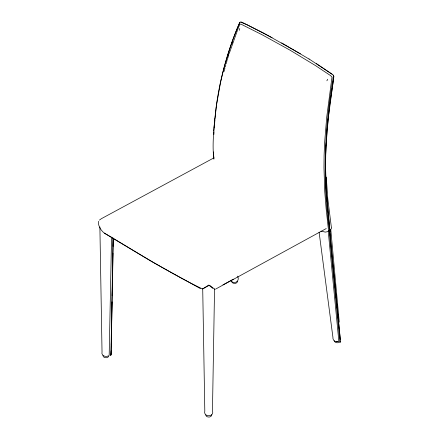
<?xml version="1.0" encoding="UTF-8"?>
<svg xmlns="http://www.w3.org/2000/svg" width="439" height="439" viewBox="0 0 439 439"><rect width="100%" height="100%" fill="white"/><g stroke="black" fill="none" stroke-linecap="round" stroke-linejoin="round"><path stroke-width="0.66" d="M111.566 237.12L109.179 355.327M113.032 237.938L110.979 352.676L110.815 355.184L110.2 355.442M111.177 350.904L110.99 354.75L110.381 354.997M111.281 344.84L111.61 326.506M111.72 320.344L112.055 301.851M112.164 295.688L112.483 277.876M112.603 271.022L112.927 253.204M113.048 246.356L113.18 238.882M113.306 238.448L111.089 355.003M214.545 288.878L212.465 410.739C214.764 417.379 203.021 417.374 204.804 410.964L202.708 288.346M213.897 134.449L214.018 131.733M214.742 119.556C213.661 132.71 212.196 146 213.892 159.176M214.199 127.667L214.441 124.418M214.539 123.123C217.124 88.497 225.959 54.37 239.705 22.526M214.336 127.436L214.435 126.136M214.676 122.893L214.874 120.297M215.017 118.349L216.476 105.212L220.554 82.334M214.808 118.601L213.782 130.756M333.349 76.589C324.531 127.754 322.27 180.083 329.64 231.572M239.414 30.307L239.749 28.519M220.702 81.687L223.16 71.305M108.762 356.292C107.725 358.498 103.247 358.147 102.891 355.612M223.314 70.652C227.709 54.156 232.906 37.787 239.935 22.213L241.11 21.95L242.844 22.652L263.268 32.887L300.441 53.805M224.016 71.53L224.922 68.243M225.284 66.931L225.827 64.961M226.189 63.644L227.095 60.357M227.276 59.704L228.84 54.738M229.229 53.492L238.432 27.619L239.798 24.408L240.797 24.057L262.363 34.901L290.141 50.238L315.317 65.471L330.496 75.563L331.999 77.072L326.731 117.12L324.608 142.889L324.103 155.439L323.971 167.758L324.756 191.662L326.15 208.838L328.624 231.468L325.326 232.105L320.914 231.155M227.951 55.682L228.944 52.543M231.874 43.724L232.56 41.826M340.165 341.926L340.488 341.915L340.466 341.229L331.116 247.398L329.821 231.013M326.879 80.803L327.681 79.283M329.909 231.688L326.232 192.035L325.442 168.121L325.573 155.807L326.962 130.498L329.826 104.29L333.377 80.386L333.761 76.381L333.174 75.102M330.024 231.452L326.375 191.816L325.584 167.917L325.716 155.609L326.226 143.081L328.35 117.361L333.87 76.485L333.3 75.223L331.928 74.087L316.349 63.534M99.428 220.098L101.387 218.682L213.837 157.914M329.876 230.431L331.401 228.659L331.33 227.462M340.187 342.272L340.28 341.482M215.653 289.076L326.243 228.554M222.946 284.84L233.312 279.209M108.768 355.722C105.859 357.681 100.74 355.639 102.024 351.623L99.889 226.968M338.985 342.513C337.355 343.095 334.672 342.749 334.255 340.746M203.476 288.5L208.761 285.548L209.551 285.74L212.789 288.363M336.911 341.427L337.948 341.388M240.77 22.164L247.053 24.771L272.103 37.71M336.828 341.339L337.52 341.339M208.755 285.476L209.271 285.52M328.756 230.716L329.662 231.375M336.773 341.778C334.238 341.849 332.674 339.621 332.916 337.245L319.098 232.193M214.995 289.449L209.946 285.537L208.723 285.07L202.549 288.977C169.553 273.02 138.203 253.221 106.666 234.431C101.656 232.461 97.738 225.63 98.402 221.294M339.523 342.195L339.868 342.184L339.698 339.868L329.245 231.309M200.469 288.648L152.492 262.05L104.252 233.098M281.64 42.868L309.177 59.117M308.99 58.925L332.065 74.213M338.507 341.427L338.82 341.564L338.787 340.757L328.213 231.002M230.448 280.285C233.581 284.829 240.325 281.876 237.691 276.126M231.468 281.404C231.957 284.104 237.653 284.28 237.439 281.201M331.352 227.166L327.779 198.713L326.281 177.104M340.318 339.599L329.865 231.633M330.792 229.646L339.259 322.177M213.579 154.605L213.381 151.965L213.82 158.045M213.678 155.922L213.87 158.561M211.603 414.778C211.801 417.901 205.973 417.774 205.677 414.954"/></g></svg>
